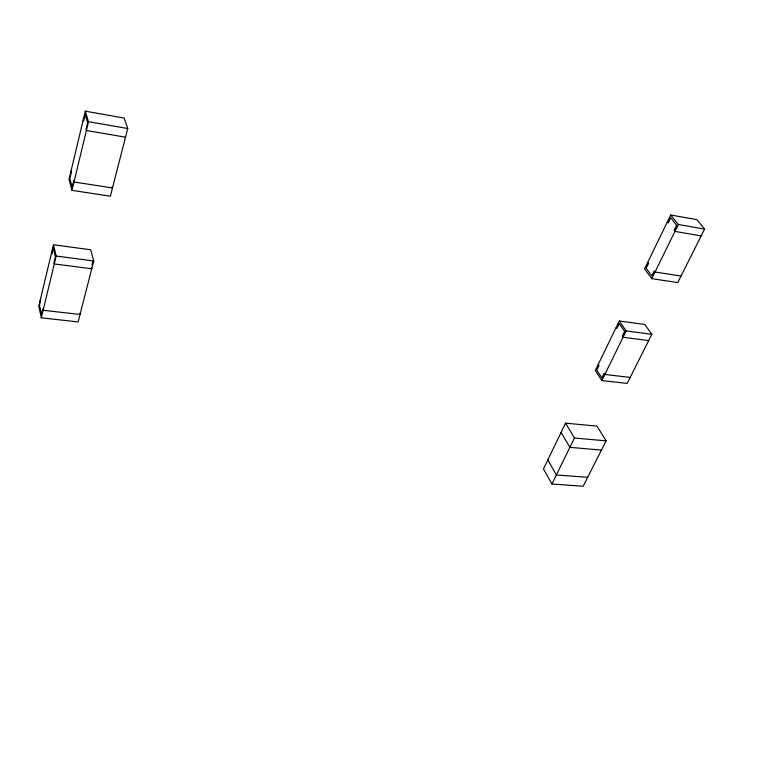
<?xml version="1.0" encoding="UTF-8"?>
<svg xmlns="http://www.w3.org/2000/svg" width="776" height="776" viewBox="0 0 776 776"><rect width="100%" height="100%" fill="white"/><g stroke="black" fill="none" stroke-linecap="round" stroke-linejoin="round"><path stroke-width="1.16" d="M53.457 244.75L38.8 306.21L41.322 317.811L78.114 321.933L93.751 260.988L90.695 249.765L53.457 244.75L56.182 256.051L41.322 317.811M85.302 111.172L69.025 179.431L71.984 190.372L110.376 196.212L127.739 128.535L124.17 118.059L85.302 111.172L88.513 121.696L71.984 190.372M92.014 265.179L92.907 261.677M565.588 423.133L543.472 468.917L551.92 483.991L583.164 486.261L606.105 440.855L596.977 426.111L565.588 423.133L574.473 438.013L606.105 440.855M619.287 320.992L595.308 370.433L601.846 380.57L627.183 383.412L651.811 334.31L644.788 324.436L619.287 320.992L626.164 330.945L651.811 334.31M670.697 215L644.546 268.913L651.782 278.652L677.749 282.6L704.598 229.075L696.829 219.637L670.697 215L678.321 224.497L704.598 229.075M601.846 380.57L626.164 330.945M651.782 278.652L678.321 224.497M551.92 483.991L574.473 438.013M587.684 477.327L556.353 474.951L547.817 459.906M601.439 450.08L569.885 447.354L561.096 432.436M630.199 377.388L604.824 374.478L604.087 373.353L601.856 377.922L596.763 370.045L598.975 365.486L598.247 364.371M648.668 340.567L623.06 337.269L622.303 336.154L624.612 331.41L619.277 323.67L616.988 328.394L616.231 327.288M56.182 256.051L93.751 260.988M681.037 276.043L655.041 272.017L654.226 270.931L651.792 275.907L646.146 268.341L648.561 263.374L647.756 262.307M125.518 137.197L86.398 130.484L86.039 129.301L87.63 122.715L85.137 114.518L83.566 121.066L83.216 119.902M701.174 235.894L674.945 231.394L674.092 230.326L676.623 225.156L670.707 217.775L668.204 222.925L667.37 221.868M88.513 121.696L127.739 128.535M112.122 186.735L112.491 187.947L74.001 181.991L73.671 180.769L72.158 187.055L69.85 178.558L71.343 172.291L71.014 171.098M91.413 267.516L91.752 268.777L54.281 263.947L53.98 262.676L55.397 256.759L53.282 247.961L51.876 253.849L51.575 252.607M79.705 313.194L80.025 314.484L43.136 310.264L42.855 308.964L41.487 314.629L39.527 305.608L40.595 298.692"/></g></svg>
